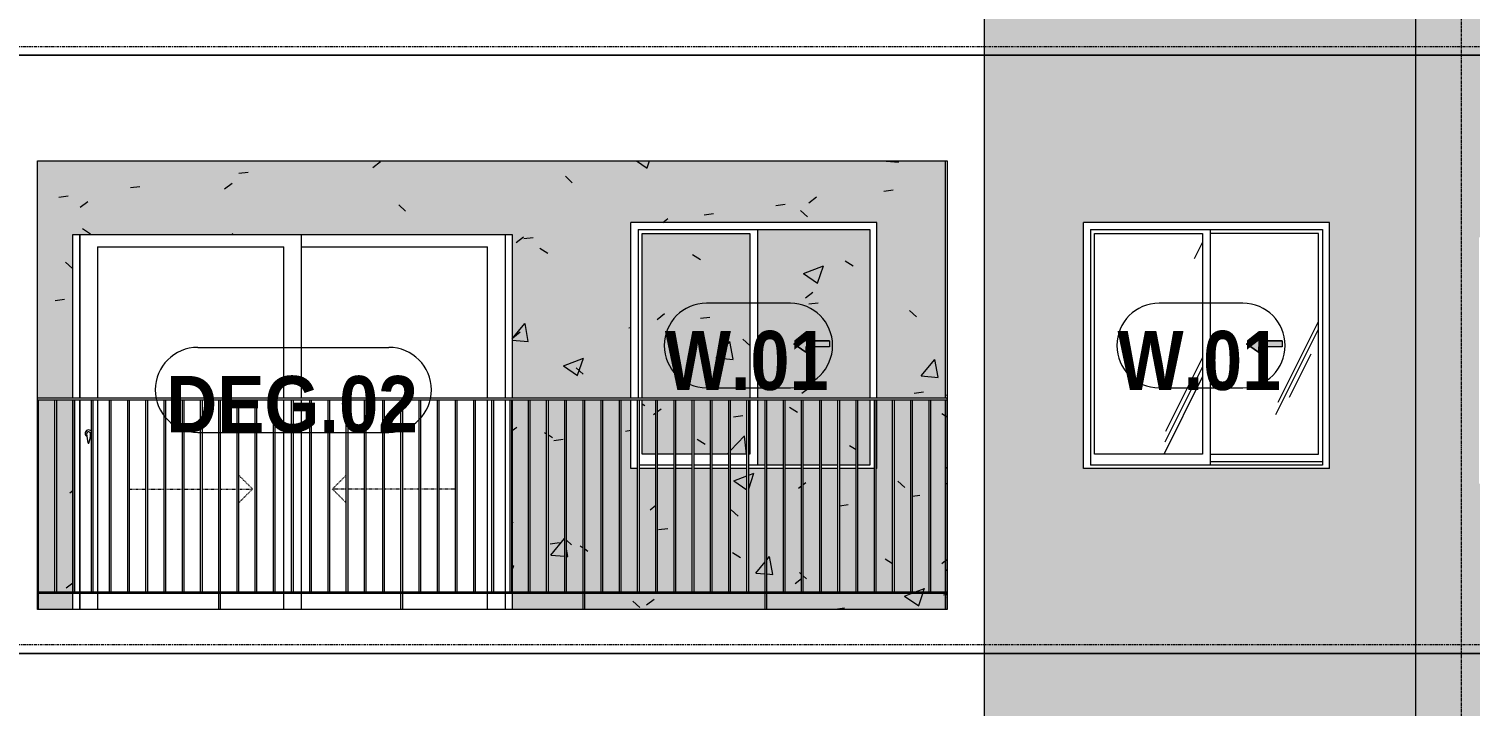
# Model space of a CAD drawing. Header units: millimetres. Extents: x -134153 to 99383, y -5233 to 35400.
# Drawn here: x 30709 to 38909, y 15450 to 19300 of the extents above; entities that cross this region are included whole.
import ezdxf

# ---------------------------------------------------------------- set-up
doc = ezdxf.new("R2010")
doc.units = ezdxf.units.MM
for name, pattern in [('1 NÉT CALL OUT', [6, 3, -3]), ('Centre', [31.75, 6.35, -4.7625, 15.875, -4.7625]), ('Dash', [6, 3, -3]), ('Grid Line', [22.225, 12.7, -3.175, 3.175, -3.175])]:
    doc.linetypes.add(name, pattern=pattern)
for name, color, linetype, lineweight in [('0-2', 250, 'Continuous', 5), ('A-DETL-GENF', 92, 'Continuous', 9), ('A-DETL-GENF-1', 92, '1 NÉT CALL OUT', 9), ('A-DOOR', 31, 'Continuous', 9), ('A-DOOR-FRAM', 31, 'Continuous', 9), ('A-DOOR-HDLN', 31, 'Dash', 9), ('A-DOOR-IDEN', 31, 'Continuous', 9), ('A-FLOR-HRAL', 11, 'Continuous', 9), ('A-FLOR-LEVL-2', 51, 'Centre', 9), ('A-GLAZ', 151, 'Continuous', 9), ('A-GLAZ-3', 7, '1 NÉT CALL OUT', 9), ('A-GLAZ-IDEN', 152, 'Continuous', 9), ('A-WALL', 113, 'Continuous', 9), ('A-WALL-PATT-1', 9, 'Continuous', 9), ('A-WALL-PATT-2', 111, 'Continuous', 5), ('I-WALL', 2, 'Continuous', 9), ('I-WALL-1', 7, 'Continuous', 9), ('S-GRID-1', 1, 'Grid Line', 9)]:
    doc.layers.add(name, color=color, linetype=linetype, lineweight=lineweight)
doc.styles.add('Arial_B_1', font='arialbd_0.ttf', dxfattribs={"width": 0.85, "height": 336})
doc.styles.add('Arial_B_2', font='arialbd_0.ttf', dxfattribs={"width": 0.9, "height": 320})
pattern_1 = [(50, (82572.6, 0), (1165.98, -102.01), [121.92, -1341.12]), (355, (82572.6, 0), (-225.554, 1222.763), [97.536, -1072.896]), (100.451, (82669.8, -8.5), (940.433, 1120.746), [103.616, -1139.776]), (46.184, (82572.6, 325.1), (1734.91, -269.07), [182.88, -2011.68]), (96.636, (82717.2, 302.7), (1519.38, 1583.54), [155.42, -1709.66]), (351.184, (82572.6, 325.1), (1519.39, 1583.52), [146.3, -1609.34]), (21, (82735.2, 243.8), (970.33, -654.498), [121.92, -1341.12]), (326, (82735.2, 243.8), (395.53, 1178.804), [97.536, -1072.896]), (71.451, (82816, 189.3), (1365.87, 524.296), [103.616, -1139.776]), (37.5, (82572.62, 0), (19.767, 541.153), [53.645, -1006.246, 53.645, -1035.507, -1076.96]), (37.5, (82572.62, 0), (19.767, 541.153), [-2149.043, 53.645, -1023.315]), (7.5, (82572.6, 0), (427.646, 641.156), [53.645, -567.334, 53.645, -981.862, -410.464]), (7.5, (82572.6, 0), (427.646, 641.156), [-1656.486, 53.645, -356.82]), (327.5, (82210.1, 0), (867.782, -36.665), [53.645, -352.755, 53.645, -1214.323, -1682.496]), (327.5, (82210.1, 0), (867.782, -36.665), [-1674.368, 53.645, -1628.85]), (317.5, (82047.56, 0), (948.028, 162.73), [53.645, -474.675, 53.645, -788.416, -1194.816]), (317.5, (82047.56, 0), (948.028, 162.73), [-1370.38, 53.645, -1141.17])]
pattern_2 = [(37.5, (82572.62, 0), (-5.1206, 156.61216), [5.364, -118.181, 5.364, -132.812, -132.08]), (37.5, (82572.62, 0), (-5.1206, 156.61216), [-261.722, 5.364, -126.716]), (7.5, (82572.62, 0), (143.847, 229.3842), [5.364, -61.285, 5.364, -105.989, -42.672]), (7.5, (82572.62, 0), (143.847, 229.3842), [-178.003, 5.364, -37.308]), (327.5, (82472.65, 0), (253.1176, 0.4601), [5.364, -35.276, 5.364, -140.94, -191.008]), (327.5, (82472.65, 0), (253.1176, 0.4601), [-186.944, 5.364, -185.644]), (317.5, (82472.65, 0), (244.3381, 71.3376), [5.364, -14.956, 5.364, -90.546, -109.728]), (317.5, (82472.65, 0), (244.3381, 71.3376), [-116.23, 5.364, -104.364])]
pattern_3 = [(63.435, (84482.24, 111.3), (-0.002, 1625.6), [567.96, -3066.99]), (63.435, (82856.64, 111.3), (-0.002, 1625.6), [567.96, -3066.99]), (63.435, (85260.4, 425.35), (-0.002, 1625.6), [567.96, -3066.99]), (63.435, (83634.8, 425.35), (-0.002, 1625.6), [567.96, -3066.99]), (63.435, (85142.64, 314.5), (-0.002, 1625.6), [567.96, -3066.99]), (63.435, (83517.04, 314.5), (-0.002, 1625.6), [567.96, -3066.99]), (63.435, (85022.6, 949.4), (-0.002, 1625.6), [276.06, -3358.9]), (63.435, (83397, 949.4), (-0.002, 1625.6), [276.06, -3358.9]), (63.435, (84944.06, 851.15), (-0.002, 1625.6), [567.96, -3066.99]), (63.435, (83318.46, 851.15), (-0.002, 1625.6), [567.96, -3066.99]), (63.435, (84957.9, 921.7), (-0.002, 1625.6), [567.96, -3066.99]), (63.435, (83332.3, 921.7), (-0.002, 1625.6), [567.96, -3066.99]), (63.435, (84302.1, 612.2), (-0.002, 1625.6), [567.96, -3066.99]), (63.435, (82676.5, 612.2), (-0.002, 1625.6), [567.96, -3066.99]), (63.435, (84315.9, 695.35), (-0.002, 1625.6), [567.96, -3066.99]), (63.435, (82690.3, 695.35), (-0.002, 1625.6), [567.96, -3066.99]), (63.435, (84319.65, 755.3), (-0.002, 1625.6), [567.96, -3066.99]), (63.435, (82694.05, 755.3), (-0.002, 1625.6), [567.96, -3066.99])]

# ---------------------------------------------------------------- blocks, each defined once
blk = doc.blocks.new('NCV_TKTC_TANG 5_rvt-2-TKCS_MẶT ĐỨNG HƯỚNG NAM')
at = {"layer": 'A-WALL-PATT-1'}
h = blk.add_hatch(dxfattribs=at)
h.set_pattern_fill('FP_31', color=256, style=0, pattern_type=2)
h.set_pattern_definition(pattern_1)
h.paths.add_polyline_path([(72657.1, 16000), (73391.5, 16000), (73391.5, 16090), (72365.5, 16090), (72365.5, 16000)])
h.paths.add_polyline_path([(74417.1, 16000), (74417.1, 16090), (73401.5, 16090), (73401.5, 16000), (74412.1, 16000)])
h.paths.add_polyline_path([(69257.5, 16000), (69452.6, 16000), (69452.6, 16090), (69257.5, 16090), (69257.5, 16000.4)])
h.paths.add_polyline_path([(72355.5, 16000), (72355.5, 16090), (71952.6, 16090), (71952.6, 16000)])
h.paths.add_polyline_path([(72158.3, 16100), (72251.9, 16100), (72251.9, 17190), (72158.3, 17190), (72158.3, 16451.2)])
h.paths.add_polyline_path([(72261.9, 16100), (72355.5, 16100), (72355.5, 17190), (72261.9, 17190), (72261.9, 16451.2)])
h.paths.add_polyline_path([(72365.5, 16100), (72459.1, 16100), (72459.1, 17190), (72365.5, 17190), (72365.5, 16451.2)])
h.paths.add_polyline_path([(72562.7, 16100), (72562.7, 17190), (72469.1, 17190), (72469.1, 16100)])
h.paths.add_polyline_path([(72572.7, 16100), (72666.3, 16100), (72666.3, 16800), (72627.6, 16800), (72627.6, 17190), (72572.7, 17190), (72572.7, 16451.2)])
h.paths.add_polyline_path([(74220.3, 16100), (74220.3, 17190), (74126.7, 17190), (74126.7, 16100), (74146.9, 16100)])
h.paths.add_polyline_path([(74230.3, 16100), (74323.9, 16100), (74323.9, 17190), (74230.3, 17190), (74230.3, 16451.2)])
h.paths.add_polyline_path([(72148.3, 16100), (72148.3, 17190), (72054.7, 17190), (72054.7, 16100)])
h.paths.add_polyline_path([(73495.1, 16100), (73495.1, 16800), (73401.5, 16800), (73401.5, 16100)])
h.paths.add_polyline_path([(72044.7, 16100), (72044.7, 17190), (71952.6, 17190), (71952.6, 16100)])
h.paths.add_polyline_path([(69452.6, 16100), (69452.6, 17190), (69361.1, 17190), (69361.1, 16100)])
h.paths.add_polyline_path([(74417.1, 16100), (74417.1, 17190), (74333.9, 17190), (74333.9, 16100), (74402.1, 16100)])
h.paths.add_polyline_path([(69351.1, 16100), (69351.1, 17190), (69257.5, 17190), (69257.5, 16100), (69283.4, 16100)])
h.paths.add_polyline_path([(73598.7, 16100), (73598.7, 16800), (73505.1, 16800), (73505.1, 16100)])
h.paths.add_polyline_path([(73391.5, 16100), (73390.2, 16800), (73297.9, 16800), (73297.9, 16100)])
h.paths.add_polyline_path([(74116.7, 16100), (74116.7, 17190), (74027.6, 17190), (74027.6, 16800), (74023.1, 16800), (74023.1, 16100)])
h.paths.add_polyline_path([(73919.5, 16100), (74013.1, 16100), (74013.1, 16800), (73919.5, 16800), (73919.5, 16310.3)])
h.paths.add_polyline_path([(73194.3, 16100), (73287.9, 16100), (73287.9, 16800), (73194.3, 16800), (73194.3, 16451.2)])
h.paths.add_polyline_path([(73909.5, 16100), (73909.5, 16800), (73815.9, 16800), (73815.9, 16100)])
h.paths.add_polyline_path([(73184.3, 16100), (73184.3, 16800), (73090.7, 16800), (73090.7, 16100)])
h.paths.add_polyline_path([(73805.9, 16100), (73805.9, 16800), (73712.3, 16800), (73712.3, 16100)])
h.paths.add_polyline_path([(73702.3, 16100), (73702.3, 16800), (73608.7, 16800), (73608.7, 16100)])
h.paths.add_polyline_path([(72676.3, 16100), (72769.9, 16100), (72769.9, 16800), (72676.3, 16800), (72676.3, 16451.2)])
h.paths.add_polyline_path([(72779.9, 16100), (72873.5, 16100), (72873.5, 16800), (72779.9, 16800), (72779.9, 16451.2)])
h.paths.add_polyline_path([(72883.5, 16100), (72977.1, 16100), (72977.1, 16800), (72883.5, 16800), (72883.5, 16451.2)])
h.paths.add_polyline_path([(72987.1, 16100), (73080.7, 16100), (73080.7, 16800), (72987.1, 16800), (72987.1, 16451.2)])
h.paths.add_polyline_path([(73919.5, 16819.1), (73986.6, 16819.1), (73986.6, 17190), (73919.5, 17190)])
h.paths.add_polyline_path([(73909.5, 16819.1), (73909.5, 17190), (73815.9, 17190), (73815.9, 16819.1)])
h.paths.add_polyline_path([(73805.9, 16819.1), (73805.9, 17190), (73712.3, 17190), (73712.3, 16819.1)])
h.paths.add_polyline_path([(73702.3, 16819.1), (73702.3, 17190), (73608.7, 17190), (73608.7, 16819.1)])
h.paths.add_polyline_path([(73391.5, 16819.1), (73391.5, 17190), (73349.8, 17190), (73349.8, 16819.1), (73369.6, 16819.1)])
h.paths.add_polyline_path([(73401.5, 16819.1), (73495.1, 16819.1), (73495.1, 17190), (73401.5, 17190), (73401.5, 16882.6)])
h.paths.add_polyline_path([(73598.7, 16819.1), (73598.7, 17190), (73505.1, 17190), (73505.1, 16819.1)])
h.paths.add_polyline_path([(72987.1, 16882.6), (73080.7, 16882.6), (73080.7, 17190), (72987.1, 17190), (72987.1, 17172.9)])
h.paths.add_polyline_path([(72977.1, 16882.6), (72977.1, 17190), (72883.5, 17190), (72883.5, 16882.6)])
h.paths.add_polyline_path([(73090.7, 16882.6), (73184.3, 16882.6), (73184.3, 17190), (73090.7, 17189.2), (73090.7, 17077.1)])
h.paths.add_polyline_path([(73305.3, 16882.6), (73305.3, 17190), (73297.9, 17190), (73297.9, 16882.6), (73301, 16882.6)])
h.paths.add_polyline_path([(72873.5, 16882.6), (72873.5, 17190), (72779.9, 17190), (72779.9, 16882.6)])
h.paths.add_polyline_path([(73194.3, 16882.6), (73287.9, 16882.6), (73287.9, 17190), (73194.3, 17190), (73194.3, 16981.2)])
h.paths.add_polyline_path([(72691.1, 16882.6), (72769.9, 16882.6), (72769.9, 17190), (72691.1, 17190)])
h.paths.add_polyline_path([(73305.3, 17200), (73305.3, 18136.5), (72691.1, 18136.5), (72691.1, 17200), (72957.8, 17200)])
h.paths.add_polyline_path([(74417.1, 17200), (74417.1, 18550), (69252.6, 18550), (69252.6, 17200), (69452.6, 17200), (69452.6, 18130), (71952.6, 18130), (71952.6, 17200), (72627.6, 17200), (72627.6, 18200), (74027.6, 18200), (74027.6, 17200), (74292.1, 17200)])
h.paths.add_polyline_path([(73349.8, 17200), (73986.6, 17200), (73986.6, 18159.1), (73349.8, 18159.1), (73349.8, 17555.4)])
h.paths.add_polyline_path([(73623.1, 17462.1), (73555.3, 17509.5), (73623.1, 17555.4), (73623.1, 17526.5), (73758.5, 17526.5), (73758.5, 17492.6), (73623.1, 17492.6)])
h = blk.add_hatch(dxfattribs=at)
h.set_pattern_fill('FP_32', color=256, style=0, pattern_type=2)
h.set_pattern_definition(pattern_2)
h.paths.add_polyline_path([(72657.1, 16000), (73391.5, 16000), (73391.5, 16090), (72365.5, 16090), (72365.5, 16000)])
h.paths.add_polyline_path([(74417.1, 16000), (74417.1, 16090), (73401.5, 16090), (73401.5, 16000), (74412.1, 16000)])
h.paths.add_polyline_path([(69257.5, 16000), (69452.6, 16000), (69452.6, 16090), (69257.5, 16090), (69257.5, 16000.4)])
h.paths.add_polyline_path([(72355.5, 16000), (72355.5, 16090), (71952.6, 16090), (71952.6, 16000)])
h.paths.add_polyline_path([(72158.3, 16100), (72251.9, 16100), (72251.9, 17190), (72158.3, 17190), (72158.3, 16451.2)])
h.paths.add_polyline_path([(72261.9, 16100), (72355.5, 16100), (72355.5, 17190), (72261.9, 17190), (72261.9, 16451.2)])
h.paths.add_polyline_path([(72365.5, 16100), (72459.1, 16100), (72459.1, 17190), (72365.5, 17190), (72365.5, 16451.2)])
h.paths.add_polyline_path([(72562.7, 16100), (72562.7, 17190), (72469.1, 17190), (72469.1, 16100)])
h.paths.add_polyline_path([(72572.7, 16100), (72666.3, 16100), (72666.3, 16800), (72627.6, 16800), (72627.6, 17190), (72572.7, 17190), (72572.7, 16451.2)])
h.paths.add_polyline_path([(74220.3, 16100), (74220.3, 17190), (74126.7, 17190), (74126.7, 16100), (74146.9, 16100)])
h.paths.add_polyline_path([(74230.3, 16100), (74323.9, 16100), (74323.9, 17190), (74230.3, 17190), (74230.3, 16451.2)])
h.paths.add_polyline_path([(72148.3, 16100), (72148.3, 17190), (72054.7, 17190), (72054.7, 16100)])
h.paths.add_polyline_path([(73495.1, 16100), (73495.1, 16800), (73401.5, 16800), (73401.5, 16100)])
h.paths.add_polyline_path([(72044.7, 16100), (72044.7, 17190), (71952.6, 17190), (71952.6, 16100)])
h.paths.add_polyline_path([(69452.6, 16100), (69452.6, 17190), (69361.1, 17190), (69361.1, 16100)])
h.paths.add_polyline_path([(74417.1, 16100), (74417.1, 17190), (74333.9, 17190), (74333.9, 16100), (74402.1, 16100)])
h.paths.add_polyline_path([(69351.1, 16100), (69351.1, 17190), (69257.5, 17190), (69257.5, 16100), (69283.4, 16100)])
h.paths.add_polyline_path([(73598.7, 16100), (73598.7, 16800), (73505.1, 16800), (73505.1, 16100)])
h.paths.add_polyline_path([(73391.5, 16100), (73390.2, 16800), (73297.9, 16800), (73297.9, 16100)])
h.paths.add_polyline_path([(74116.7, 16100), (74116.7, 17190), (74027.6, 17190), (74027.6, 16800), (74023.1, 16800), (74023.1, 16100)])
h.paths.add_polyline_path([(73919.5, 16100), (74013.1, 16100), (74013.1, 16800), (73919.5, 16800), (73919.5, 16310.3)])
h.paths.add_polyline_path([(73194.3, 16100), (73287.9, 16100), (73287.9, 16800), (73194.3, 16800), (73194.3, 16451.2)])
h.paths.add_polyline_path([(73909.5, 16100), (73909.5, 16800), (73815.9, 16800), (73815.9, 16100)])
h.paths.add_polyline_path([(73184.3, 16100), (73184.3, 16800), (73090.7, 16800), (73090.7, 16100)])
h.paths.add_polyline_path([(73805.9, 16100), (73805.9, 16800), (73712.3, 16800), (73712.3, 16100)])
h.paths.add_polyline_path([(73702.3, 16100), (73702.3, 16800), (73608.7, 16800), (73608.7, 16100)])
h.paths.add_polyline_path([(72676.3, 16100), (72769.9, 16100), (72769.9, 16800), (72676.3, 16800), (72676.3, 16451.2)])
h.paths.add_polyline_path([(72779.9, 16100), (72873.5, 16100), (72873.5, 16800), (72779.9, 16800), (72779.9, 16451.2)])
h.paths.add_polyline_path([(72883.5, 16100), (72977.1, 16100), (72977.1, 16800), (72883.5, 16800), (72883.5, 16451.2)])
h.paths.add_polyline_path([(72987.1, 16100), (73080.7, 16100), (73080.7, 16800), (72987.1, 16800), (72987.1, 16451.2)])
h.paths.add_polyline_path([(73919.5, 16819.1), (73986.6, 16819.1), (73986.6, 17190), (73919.5, 17190)])
h.paths.add_polyline_path([(73909.5, 16819.1), (73909.5, 17190), (73815.9, 17190), (73815.9, 16819.1)])
h.paths.add_polyline_path([(73805.9, 16819.1), (73805.9, 17190), (73712.3, 17190), (73712.3, 16819.1)])
h.paths.add_polyline_path([(73702.3, 16819.1), (73702.3, 17190), (73608.7, 17190), (73608.7, 16819.1)])
h.paths.add_polyline_path([(73391.5, 16819.1), (73391.5, 17190), (73349.8, 17190), (73349.8, 16819.1), (73369.6, 16819.1)])
h.paths.add_polyline_path([(73401.5, 16819.1), (73495.1, 16819.1), (73495.1, 17190), (73401.5, 17190), (73401.5, 16882.6)])
h.paths.add_polyline_path([(73598.7, 16819.1), (73598.7, 17190), (73505.1, 17190), (73505.1, 16819.1)])
h.paths.add_polyline_path([(72987.1, 16882.6), (73080.7, 16882.6), (73080.7, 17190), (72987.1, 17190), (72987.1, 17172.9)])
h.paths.add_polyline_path([(72977.1, 16882.6), (72977.1, 17190), (72883.5, 17190), (72883.5, 16882.6)])
h.paths.add_polyline_path([(73090.7, 16882.6), (73184.3, 16882.6), (73184.3, 17190), (73090.7, 17189.2), (73090.7, 17077.1)])
h.paths.add_polyline_path([(73305.3, 16882.6), (73305.3, 17190), (73297.9, 17190), (73297.9, 16882.6), (73301, 16882.6)])
h.paths.add_polyline_path([(72873.5, 16882.6), (72873.5, 17190), (72779.9, 17190), (72779.9, 16882.6)])
h.paths.add_polyline_path([(73194.3, 16882.6), (73287.9, 16882.6), (73287.9, 17190), (73194.3, 17190), (73194.3, 16981.2)])
h.paths.add_polyline_path([(72691.1, 16882.6), (72769.9, 16882.6), (72769.9, 17190), (72691.1, 17190)])
h.paths.add_polyline_path([(73305.3, 17200), (73305.3, 18136.5), (72691.1, 18136.5), (72691.1, 17200), (72957.8, 17200)])
h.paths.add_polyline_path([(74417.1, 17200), (74417.1, 18550), (69252.6, 18550), (69252.6, 17200), (69452.6, 17200), (69452.6, 18130), (71952.6, 18130), (71952.6, 17200), (72627.6, 17200), (72627.6, 18200), (74027.6, 18200), (74027.6, 17200), (74292.1, 17200)])
h.paths.add_polyline_path([(73349.8, 17200), (73986.6, 17200), (73986.6, 18159.1), (73349.8, 18159.1), (73349.8, 17555.4)])
h.paths.add_polyline_path([(73623.1, 17462.1), (73555.3, 17509.5), (73623.1, 17555.4), (73623.1, 17526.5), (73758.5, 17526.5), (73758.5, 17492.6), (73623.1, 17492.6)])
h = blk.add_hatch(dxfattribs=at)
h.set_pattern_fill('FP_31', color=256, style=0, pattern_type=2)
h.set_pattern_definition(pattern_1)
h.paths.add_polyline_path([(74427.1, 16000), (74427.1, 16090), (74417.1, 16090), (74417.3, 16000)])
h.paths.add_polyline_path([(74417.1, 16100), (74427.1, 16100), (74427.1, 17190), (74417.1, 17190), (74417.1, 16451.2)])
h.paths.add_polyline_path([(74427.1, 17200), (74425.7, 18550), (74417.1, 18550), (74417.1, 17200), (74421.2, 17200)])
h = blk.add_hatch(dxfattribs=at)
h.set_pattern_fill('FP_32', color=256, style=0, pattern_type=2)
h.set_pattern_definition(pattern_2)
h.paths.add_polyline_path([(74427.1, 16000), (74427.1, 16090), (74417.1, 16090), (74417.3, 16000)])
h.paths.add_polyline_path([(74417.1, 16100), (74427.1, 16100), (74427.1, 17190), (74417.1, 17190), (74417.1, 16451.2)])
h.paths.add_polyline_path([(74427.1, 17200), (74425.7, 18550), (74417.1, 18550), (74417.1, 17200), (74421.2, 17200)])
at = {"layer": 'I-WALL-1'}
for p, q in [((74417.1, 17200), (74417.1, 18550)), ((74427.1, 18550), (74427.1, 17200)), ((69452.6, 17200), (69452.6, 18130)), ((69452.6, 18130), (71952.6, 18130)), ((71952.6, 18130), (71952.6, 17200)), ((69452.6, 16100), (69452.6, 17190)), ((71952.6, 17190), (71952.6, 16100)), ((74417.1, 16100), (74417.1, 17190)), ((74427.1, 17190), (74427.1, 16100)), ((69452.6, 16000), (69452.6, 16090)), ((71952.6, 16090), (71952.6, 16000)), ((74417.1, 16000), (74417.1, 16090)), ((74427.1, 16090), (74427.1, 16000))]:
    blk.add_line(p, q, dxfattribs=at)
blk = doc.blocks.new('1_FAMILY RVT - W01-WxH 1400x1400xmm-411185-TKCS_MẶT ĐỨNG HƯỚNG NAM')
at = {"layer": 'A-DETL-GENF-1'}
blk.add_hatch(color=256, dxfattribs=at).paths.add_polyline_path([(73623.1, 10662.1), (73623.1, 10692.6), (73758.5, 10692.6), (73758.5, 10726.5), (73623.1, 10726.5), (73623.1, 10757), (73555.3, 10709.5)])
at = {"layer": 'A-DETL-GENF'}
for p, q in [((73555.3, 10709.5), (73623.1, 10757)), ((73555.3, 10709.5), (73623.1, 10757)), ((73623.1, 10757), (73623.1, 10726.5)), ((73623.1, 10757), (73623.1, 10726.5)), ((73555.3, 10709.5), (73623.1, 10662.1)), ((73623.1, 10662.1), (73555.3, 10709.5)), ((73758.5, 10726.5), (73623.1, 10726.5)), ((73623.1, 10726.5), (73758.5, 10726.5)), ((73623.1, 10692.6), (73623.1, 10662.1)), ((73758.5, 10692.6), (73623.1, 10692.6)), ((73623.1, 10692.6), (73623.1, 10662.1)), ((73758.5, 10692.6), (73623.1, 10692.6)), ((73758.5, 10726.5), (73758.5, 10692.6)), ((73758.5, 10726.5), (73758.5, 10692.6))]:
    blk.add_line(p, q, dxfattribs=at)
at = {"layer": 'A-GLAZ'}
for p, q in [((74027.6, 11400), (72627.6, 11400)), ((72627.6, 10400), (72627.6, 11400)), ((74027.6, 10400), (74027.6, 11400)), ((72668.5, 11359.1), (72668.5, 10400)), ((72668.5, 11359.1), (73986.6, 11359.1)), ((72691.1, 11336.5), (73305.3, 11336.5)), ((72691.1, 10400), (72691.1, 11336.5)), ((73305.3, 11336.5), (73305.3, 10400)), ((73349.8, 10400), (73349.8, 11359.1)), ((73986.6, 11359.1), (73986.6, 10400)), ((72627.6, 10000), (72627.6, 10390)), ((72691.1, 10082.6), (72691.1, 10390)), ((73305.3, 10390), (73305.3, 10082.6)), ((73349.8, 10019), (73349.8, 10390)), ((73986.6, 10390), (73986.6, 10019)), ((74027.6, 10000), (74027.6, 10390)), ((72769.9, 10019), (72676.3, 10019)), ((72769.9, 10082.6), (72691.1, 10082.6)), ((72873.5, 10082.6), (72779.9, 10082.6)), ((72873.5, 10019), (72779.9, 10019)), ((72977.1, 10082.6), (72883.5, 10082.6)), ((72977.1, 10019), (72883.5, 10019)), ((73080.7, 10082.6), (72987.1, 10082.6)), ((73080.7, 10019), (72987.1, 10019)), ((73184.3, 10082.6), (73090.7, 10082.6)), ((73184.3, 10019), (73090.7, 10019)), ((73287.9, 10082.6), (73194.3, 10082.6)), ((73287.9, 10019), (73194.3, 10019)), ((73305.3, 10082.6), (73297.9, 10082.6)), ((73391.5, 10019), (73297.9, 10019)), ((73495.1, 10019), (73401.5, 10019)), ((73598.7, 10019), (73505.1, 10019)), ((73702.3, 10019), (73608.7, 10019)), ((73805.9, 10019), (73712.3, 10019)), ((73909.5, 10019), (73815.9, 10019)), ((73986.6, 10019), (73919.5, 10019)), ((72666.3, 10000), (72627.6, 10000)), ((72769.9, 10000), (72676.3, 10000)), ((72873.5, 10000), (72779.9, 10000)), ((72977.1, 10000), (72883.5, 10000)), ((73080.7, 10000), (72987.1, 10000)), ((73184.3, 10000), (73090.7, 10000)), ((73287.9, 10000), (73194.3, 10000)), ((73391.5, 10000), (73297.9, 10000)), ((73495.1, 10000), (73401.5, 10000)), ((73598.7, 10000), (73505.1, 10000)), ((73702.3, 10000), (73608.7, 10000)), ((73805.9, 10000), (73712.3, 10000)), ((73909.5, 10000), (73815.9, 10000)), ((74013.1, 10000), (73919.5, 10000)), ((74027.6, 10000), (74023.1, 10000))]:
    blk.add_line(p, q, dxfattribs=at)
blk = doc.blocks.new('DEG_02-DEG_03 - DEG_02-2500x2400mm-CỬA ĐI 02 CÁNH TRƯỢT-841416-TKCS_MẶT ĐỨNG HƯỚNG NAM')
at = {"layer": 'A-DOOR'}
for p, q in [((69492.6, 10400), (69492.6, 11330)), ((70752.6, 11330), (70752.6, 10400)), ((69592.6, 11260), (70652.6, 11260)), ((69592.6, 11260), (69592.6, 10400)), ((70652.6, 10400), (70652.6, 11260)), ((70752.6, 11260), (71812.6, 11260)), ((71812.6, 10400), (71812.6, 11260)), ((69492.6, 9300), (69492.6, 10390)), ((69592.6, 10390), (69592.6, 9300)), ((70652.6, 9300), (70652.6, 10390)), ((70752.6, 10390), (70752.6, 9300)), ((71812.6, 9300), (71812.6, 10390)), ((69492.6, 9200), (69492.6, 9290)), ((69592.6, 9290), (69592.6, 9200)), ((70652.6, 9200), (70652.6, 9290)), ((70752.6, 9290), (70752.6, 9200)), ((71812.6, 9200), (71812.6, 9290))]:
    blk.add_line(p, q, dxfattribs=at)
at = {"layer": 'A-DOOR', "flags": 128}
blk.add_lwpolyline([(69544.1, 10208.7), (69544.1, 10208.7), (69544, 10208.7), (69544, 10208.7), (69544, 10208.7), (69544, 10208.7), (69544, 10208.7), (69544, 10208.7), (69543.9, 10208.7), (69543.9, 10208.7), (69543.9, 10208.7), (69543.9, 10208.7), (69543.8, 10208.7), (69543.8, 10208.7), (69543.8, 10208.7), (69543.7, 10208.7), (69543.7, 10208.7), (69543.7, 10208.7), (69543.6, 10208.7), (69543.6, 10208.7), (69543.5, 10208.7), (69543.5, 10208.7), (69543.4, 10208.7), (69543.4, 10208.7), (69543.3, 10208.7), (69543.3, 10208.7), (69543.2, 10208.7), (69543.2, 10208.7), (69543.1, 10208.7), (69543.1, 10208.7), (69543, 10208.7), (69542.9, 10208.7), (69542.9, 10208.7), (69542.8, 10208.7), (69542.8, 10208.7), (69542.7, 10208.7), (69542.6, 10208.7), (69542.6, 10208.7), (69542.5, 10208.7), (69542.5, 10208.7), (69542.4, 10208.7), (69542.3, 10208.7), (69542.3, 10208.7), (69542.2, 10208.7), (69542.2, 10208.7), (69542.1, 10208.7), (69542.1, 10208.7), (69542, 10208.7), (69541.9, 10208.7), (69541.9, 10208.7), (69541.8, 10208.7), (69541.8, 10208.7), (69541.7, 10208.7), (69541.7, 10208.7), (69541.6, 10208.7), (69541.6, 10208.7), (69541.5, 10208.7), (69541.5, 10208.7), (69541.5, 10208.7), (69541.4, 10208.7), (69541.4, 10208.7), (69541.3, 10208.7), (69541.3, 10208.7), (69541.3, 10208.7), (69541.2, 10208.7), (69541.2, 10208.7), (69541.2, 10208.7), (69541.2, 10208.7), (69541.2, 10208.7), (69541.1, 10208.7), (69541.1, 10208.7), (69541.1, 10208.7), (69541.1, 10208.7), (69541.1, 10208.7), (69541.1, 10208.7), (69541.1, 10208.7)], dxfattribs=at)
at = {"layer": 'A-DOOR'}
for centre, radius, start, end in [((69542.6, 10200), 20, 37.51252, 180), ((69542.6, 10200), 20, 180, 240), ((69541.1, 10199.2), 9.45, 90, 180), ((69696.4, 10199.2), 164.8, 180, 199.13397), ((69544.1, 10199.2), 9.45, 0, 90), ((69388.8, 10199.2), 164.8, 340.86603, 0), ((69542.6, 10200), 20, 300, 322.48748), ((69542.9, 10146), 2.34, 199.13397, 261.03098), ((69542.2, 10146), 2.34, 278.96902, 340.86603)]:
    blk.add_arc(centre, radius, start, end, dxfattribs=at)
at = {"layer": 'A-DOOR-FRAM'}
for p, q in [((69492.6, 11330), (69492.6, 10400)), ((71912.6, 11330), (71912.6, 10400)), ((69492.6, 10390), (69492.6, 9300)), ((71912.6, 10390), (71912.6, 9300)), ((69492.6, 9290), (69492.6, 9200)), ((71912.6, 9290), (71912.6, 9200))]:
    blk.add_line(p, q, dxfattribs=at)
at = {"layer": 'A-DOOR-HDLN'}
for p, q in [((70475.3, 9884.2), (70397.1, 9962.5)), ((70929.8, 9884.2), (71008.7, 9963.1)), ((69775.5, 9884.2), (69869.1, 9884.2)), ((69880.5, 9884.2), (69972.7, 9884.2)), ((69982.7, 9884.2), (70076.3, 9884.2)), ((70086.3, 9884.2), (70179.9, 9884.2)), ((70189.9, 9884.2), (70283.5, 9884.2)), ((70293.5, 9884.2), (70387.1, 9884.2)), ((70475.3, 9884.2), (70397.1, 9806)), ((70397.1, 9884.2), (70475.3, 9884.2)), ((70929.8, 9884.2), (71008.7, 9805.3)), ((71008.7, 9884.2), (70929.8, 9884.2)), ((71112.3, 9884.2), (71018.7, 9884.2)), ((71215.9, 9884.2), (71122.3, 9884.2)), ((71319.5, 9884.2), (71225.9, 9884.2)), ((71423.1, 9884.2), (71329.5, 9884.2)), ((71526.7, 9884.2), (71433.1, 9884.2)), ((71630.3, 9884.2), (71536.7, 9884.2))]:
    blk.add_line(p, q, dxfattribs=at)
blk = doc.blocks.new('1_FAMILY RVT - W01-WxH 1400x1400xmm-V371-TKCS_MẶT ĐỨNG HƯỚNG NAM')
at = {"layer": 'A-DETL-GENF-1'}
blk.add_hatch(color=256, dxfattribs=at).paths.add_polyline_path([(76198.1, 17462.1), (76198.1, 17492.6), (76333.5, 17492.6), (76333.5, 17526.5), (76198.1, 17526.5), (76198.1, 17557), (76130.3, 17509.5)])
at = {"layer": 'A-GLAZ'}
h = blk.add_hatch(dxfattribs=at)
h.set_pattern_fill('FP_30', color=256, style=0, pattern_type=2)
h.set_pattern_definition(pattern_3)
h.paths.add_polyline_path([(75830.2, 16882.6), (75880.3, 16882.6), (75880.3, 18136.5), (75266.1, 18136.5), (75266.1, 16882.6)])
h = blk.add_hatch(dxfattribs=at)
h.set_pattern_fill('FP_30', color=256, style=0, pattern_type=2)
h.set_pattern_definition(pattern_3)
h.paths.add_polyline_path([(76539.1, 16882.6), (76539.1, 18136.5), (75924.8, 18136.5), (75924.8, 16882.6)])
h.paths.add_polyline_path([(76198.1, 17462.1), (76130.3, 17509.5), (76198.1, 17557), (76198.1, 17526.5), (76333.5, 17526.5), (76333.5, 17492.6), (76198.1, 17492.6)])
at = {"layer": 'A-DETL-GENF'}
for p, q in [((76130.3, 17509.5), (76198.1, 17557)), ((76130.3, 17509.5), (76198.1, 17557)), ((76198.1, 17557), (76198.1, 17526.5)), ((76198.1, 17557), (76198.1, 17526.5)), ((76130.3, 17509.5), (76198.1, 17462.1)), ((76198.1, 17462.1), (76130.3, 17509.5)), ((76333.5, 17526.5), (76198.1, 17526.5)), ((76198.1, 17526.5), (76333.5, 17526.5)), ((76198.1, 17492.6), (76198.1, 17462.1)), ((76333.5, 17492.6), (76198.1, 17492.6)), ((76198.1, 17492.6), (76198.1, 17462.1)), ((76333.5, 17492.6), (76198.1, 17492.6)), ((76333.5, 17526.5), (76333.5, 17492.6)), ((76333.5, 17526.5), (76333.5, 17492.6))]:
    blk.add_line(p, q, dxfattribs=at)
at = {"layer": 'A-GLAZ'}
for p, q in [((76602.6, 18200), (75202.6, 18200)), ((75202.6, 16800), (75202.6, 18200)), ((75243.5, 18159.1), (75243.5, 16819)), ((75243.5, 18159.1), (76561.6, 18159.1)), ((75266.1, 18136.5), (75880.3, 18136.5)), ((75266.1, 16882.6), (75266.1, 18136.5)), ((75880.3, 18136.5), (75880.3, 16882.6)), ((75924.8, 16819), (75924.8, 18159.1)), ((76539.1, 18136.5), (75924.8, 18136.5)), ((76539.1, 16882.6), (76539.1, 18136.5)), ((76561.6, 18159.1), (76561.6, 16819)), ((76602.6, 16800), (76602.6, 18200)), ((76561.6, 16819), (75243.5, 16819)), ((75880.3, 16882.6), (75266.1, 16882.6)), ((75924.8, 16882.6), (76539.1, 16882.6)), ((76561.6, 16838.1), (75924.8, 16838.1)), ((76561.6, 16838.1), (75924.8, 16838.1)), ((76602.6, 16800), (75202.6, 16800))]:
    blk.add_line(p, q, dxfattribs=at)
blk = doc.blocks.new('Railing - 10mm-1251313-TKCS_MẶT ĐỨNG HƯỚNG NAM')
at = {"layer": 'A-FLOR-HRAL'}
for p, q in [((52620.064287, 5900), (52620.064287, 6990)), ((52630.064287, 5900), (52630.064287, 6990))]:
    blk.add_line(p, q, dxfattribs=at)
blk = doc.blocks.new('Railing - 50 x 10mm-1251315-TKCS_MẶT ĐỨNG HƯỚNG NAM')
at = {"layer": 'A-FLOR-HRAL'}
for p, q in [((51697.564287, 5800), (51697.564287, 6990)), ((51707.564287, 6990), (51697.564287, 6990)), ((51707.564287, 5800), (51707.564287, 6990))]:
    blk.add_line(p, q, dxfattribs=at)
blk = doc.blocks.new('Railing - 50 x 10mm-V291-TKCS_MẶT ĐỨNG HƯỚNG NAM')
at = {"layer": 'A-FLOR-HRAL'}
blk.add_line((74427.5, 5800), (74427.5, 6990), dxfattribs=at)
blk = doc.blocks.new('Railing - 50 x 10mm-V292-TKCS_MẶT ĐỨNG HƯỚNG NAM')
at = {"layer": 'A-FLOR-HRAL'}
for p, q in [((69257.5, 6990), (69252.6, 6990)), ((69257.5, 5799.8), (69257.5, 6990))]:
    blk.add_line(p, q, dxfattribs=at)
blk = doc.blocks.new('Railing - Railing-3261614-TKCS_MẶT ĐỨNG HƯỚNG NAM')
at = {"layer": 'A-FLOR-HRAL'}
for p, q in [((69252.6, 16100), (74427.6, 16100)), ((74427.6, 16090), (69252.6, 16090))]:
    blk.add_line(p, q, dxfattribs=at)
for name, p in [('Railing - 50 x 10mm-V292-TKCS_MẶT ĐỨNG HƯỚNG NAM', (0, 10200)), ('Railing - 10mm-1251313-TKCS_MẶT ĐỨNG HƯỚNG NAM', (16731, 10200)), ('Railing - 10mm-1251313-TKCS_MẶT ĐỨNG HƯỚNG NAM', (16834.6, 10200)), ('Railing - 10mm-1251313-TKCS_MẶT ĐỨNG HƯỚNG NAM', (16938.2, 10200)), ('Railing - 10mm-1251313-TKCS_MẶT ĐỨNG HƯỚNG NAM', (17041.8, 10200)), ('Railing - 10mm-1251313-TKCS_MẶT ĐỨNG HƯỚNG NAM', (17145.4, 10200)), ('Railing - 10mm-1251313-TKCS_MẶT ĐỨNG HƯỚNG NAM', (17249, 10200)), ('Railing - 10mm-1251313-TKCS_MẶT ĐỨNG HƯỚNG NAM', (17352.6, 10200)), ('Railing - 10mm-1251313-TKCS_MẶT ĐỨNG HƯỚNG NAM', (17456.2, 10200)), ('Railing - 10mm-1251313-TKCS_MẶT ĐỨNG HƯỚNG NAM', (17559.8, 10200)), ('Railing - 50 x 10mm-1251315-TKCS_MẶT ĐỨNG HƯỚNG NAM', (18585.9, 10200)), ('Railing - 10mm-1251313-TKCS_MẶT ĐỨNG HƯỚNG NAM', (17767, 10200)), ('Railing - 10mm-1251313-TKCS_MẶT ĐỨNG HƯỚNG NAM', (17870.6, 10200)), ('Railing - 10mm-1251313-TKCS_MẶT ĐỨNG HƯỚNG NAM', (17974.2, 10200)), ('Railing - 10mm-1251313-TKCS_MẶT ĐỨNG HƯỚNG NAM', (18077.8, 10200)), ('Railing - 10mm-1251313-TKCS_MẶT ĐỨNG HƯỚNG NAM', (18181.4, 10200)), ('Railing - 10mm-1251313-TKCS_MẶT ĐỨNG HƯỚNG NAM', (18285, 10200)), ('Railing - 10mm-1251313-TKCS_MẶT ĐỨNG HƯỚNG NAM', (18388.6, 10200)), ('Railing - 10mm-1251313-TKCS_MẶT ĐỨNG HƯỚNG NAM', (18492.2, 10200)), ('Railing - 10mm-1251313-TKCS_MẶT ĐỨNG HƯỚNG NAM', (18595.8, 10200)), ('Railing - 50 x 10mm-1251315-TKCS_MẶT ĐỨNG HƯỚNG NAM', (19621.9, 10200)), ('Railing - 10mm-1251313-TKCS_MẶT ĐỨNG HƯỚNG NAM', (18803, 10200)), ('Railing - 10mm-1251313-TKCS_MẶT ĐỨNG HƯỚNG NAM', (18906.6, 10200)), ('Railing - 10mm-1251313-TKCS_MẶT ĐỨNG HƯỚNG NAM', (19010.2, 10200)), ('Railing - 10mm-1251313-TKCS_MẶT ĐỨNG HƯỚNG NAM', (19113.8, 10200)), ('Railing - 10mm-1251313-TKCS_MẶT ĐỨNG HƯỚNG NAM', (19217.4, 10200)), ('Railing - 10mm-1251313-TKCS_MẶT ĐỨNG HƯỚNG NAM', (19321, 10200)), ('Railing - 10mm-1251313-TKCS_MẶT ĐỨNG HƯỚNG NAM', (19424.6, 10200)), ('Railing - 10mm-1251313-TKCS_MẶT ĐỨNG HƯỚNG NAM', (19528.2, 10200)), ('Railing - 10mm-1251313-TKCS_MẶT ĐỨNG HƯỚNG NAM', (19631.8, 10200)), ('Railing - 50 x 10mm-1251315-TKCS_MẶT ĐỨNG HƯỚNG NAM', (20657.9, 10200)), ('Railing - 10mm-1251313-TKCS_MẶT ĐỨNG HƯỚNG NAM', (19839, 10200)), ('Railing - 10mm-1251313-TKCS_MẶT ĐỨNG HƯỚNG NAM', (19942.6, 10200)), ('Railing - 10mm-1251313-TKCS_MẶT ĐỨNG HƯỚNG NAM', (20046.2, 10200)), ('Railing - 10mm-1251313-TKCS_MẶT ĐỨNG HƯỚNG NAM', (20149.8, 10200)), ('Railing - 10mm-1251313-TKCS_MẶT ĐỨNG HƯỚNG NAM', (20253.4, 10200)), ('Railing - 10mm-1251313-TKCS_MẶT ĐỨNG HƯỚNG NAM', (20357, 10200)), ('Railing - 10mm-1251313-TKCS_MẶT ĐỨNG HƯỚNG NAM', (20460.6, 10200)), ('Railing - 10mm-1251313-TKCS_MẶT ĐỨNG HƯỚNG NAM', (20564.2, 10200)), ('Railing - 10mm-1251313-TKCS_MẶT ĐỨNG HƯỚNG NAM', (20667.8, 10200)), ('Railing - 50 x 10mm-1251315-TKCS_MẶT ĐỨNG HƯỚNG NAM', (21693.9, 10200)), ('Railing - 10mm-1251313-TKCS_MẶT ĐỨNG HƯỚNG NAM', (20875, 10200)), ('Railing - 10mm-1251313-TKCS_MẶT ĐỨNG HƯỚNG NAM', (20978.6, 10200)), ('Railing - 10mm-1251313-TKCS_MẶT ĐỨNG HƯỚNG NAM', (21082.2, 10200)), ('Railing - 10mm-1251313-TKCS_MẶT ĐỨNG HƯỚNG NAM', (21185.8, 10200)), ('Railing - 10mm-1251313-TKCS_MẶT ĐỨNG HƯỚNG NAM', (21289.4, 10200)), ('Railing - 10mm-1251313-TKCS_MẶT ĐỨNG HƯỚNG NAM', (21393, 10200)), ('Railing - 10mm-1251313-TKCS_MẶT ĐỨNG HƯỚNG NAM', (21496.6, 10200)), ('Railing - 10mm-1251313-TKCS_MẶT ĐỨNG HƯỚNG NAM', (21600.2, 10200)), ('Railing - 10mm-1251313-TKCS_MẶT ĐỨNG HƯỚNG NAM', (21703.8, 10200)), ('Railing - 50 x 10mm-V291-TKCS_MẶT ĐỨNG HƯỚNG NAM', (0, 10200))]:
    blk.add_blockref(name, p)
blk = doc.blocks.new('Top Rail Type - Top Rail_Internal_-3261617-TKCS_MẶT ĐỨNG HƯỚNG NAM')
at = {"layer": 'A-FLOR-HRAL'}
for p, q in [((74427.564287, 17200), (69252.635618, 17200)), ((74427.564287, 17190), (69252.635618, 17190))]:
    blk.add_line(p, q, dxfattribs=at)
blk = doc.blocks.new('SSA-WINDOW TAG - 10-2062020-TKCS_MẶT ĐỨNG HƯỚNG NAM')
at = {"layer": 'A-GLAZ-IDEN'}
for p, q in [((43760.064287, 11140), (43282.564287, 11140)), ((43282.564287, 10660), (43760.064287, 10660))]:
    blk.add_line(p, q, dxfattribs=at)
for centre, start, end in [((43282.564287, 10900), 90, 270), ((43760.064287, 10900), 270, 90)]:
    blk.add_arc(centre, 240, start, end, dxfattribs=at)
blk = doc.blocks.new('STN_Door Tag - STN_Door Tag-1788670-TKCS_MẶT ĐỨNG HƯỚNG NAM')
at = {"layer": 'A-DOOR-IDEN'}
for p, q in [((50538.4, 10689.1), (51626.5, 10689.1)), ((50538.4, 10206.1), (51626.5, 10206.1))]:
    blk.add_line(p, q, dxfattribs=at)
for centre, start, end in [((50538.4, 10447.6), 90, 270), ((51626.5, 10447.6), 270, 90)]:
    blk.add_arc(centre, 241.5, start, end, dxfattribs=at)

msp = doc.modelspace()

# ---------------------------------------------------------------- hatches: boundary and pattern name
at = {"layer": 'A-WALL-PATT-2'}
h = msp.add_hatch(color=256, dxfattribs=at)
h.paths.add_polyline_path([(36677.2, 19150), (38598.9, 19150), (38598.9, 22550), (36143.9, 22549.5), (36143.9, 19150)])
h.paths.add_polyline_path([(36708.9, 20200), (36708.9, 21600), (38108.9, 21600), (38108.9, 20200), (36749.8, 20200)])
for points in [[(38608.9, 19150), (38608.9, 22550), (38598.9, 22550), (38598.9, 19150)], [(38608.9, 15750), (38608.9, 19150), (38598.9, 19150), (38598.9, 15750)], [(38608.9, 12350), (38608.9, 15750), (38598.9, 15750), (38598.9, 12350)]]:
    msp.add_hatch(color=256, dxfattribs=at).paths.add_polyline_path(points)
h = msp.add_hatch(color=256, dxfattribs=at)
h.paths.add_polyline_path([(38608.9, 19150), (45233.9, 19150), (45233.9, 22550), (38608.9, 22550), (38608.9, 20868)])
h.paths.add_polyline_path([(42096.3, 20114.4), (38958.9, 20114.4), (38958.9, 21514.4), (44958.9, 21514.4), (44958.9, 20114.4), (44917.9, 20114.4)])
h = msp.add_hatch(color=256, dxfattribs=at)
h.paths.add_polyline_path([(38598.9, 15750), (38598.9, 19150), (36143.9, 19149.5), (36143.9, 15750), (37336.5, 15750)])
h.paths.add_polyline_path([(38108.9, 16800), (36708.9, 16800), (36708.9, 18200), (38108.9, 18200), (38108.9, 16819.1)])
h = msp.add_hatch(color=256, dxfattribs=at)
h.paths.add_polyline_path([(45233.9, 15750), (45233.9, 19150), (38608.9, 19150), (38608.9, 15750), (42096.3, 15750)])
h.paths.add_polyline_path([(38999.8, 16714.4), (38958.9, 16714.4), (38958.9, 18114.4), (44958.9, 18114.4), (44958.9, 16714.4), (40358.9, 16714.4)])
h = msp.add_hatch(color=256, dxfattribs=at)
h.paths.add_polyline_path([(36677.2, 12350), (38598.9, 12350), (38598.9, 15750), (36143.9, 15749.5), (36143.9, 12350)])
h.paths.add_polyline_path([(36708.9, 13400), (36708.9, 14800), (38108.9, 14800), (38108.9, 13400), (36749.8, 13400)])
h = msp.add_hatch(color=256, dxfattribs=at)
h.paths.add_polyline_path([(42096.3, 12350), (45233.9, 12350), (45233.9, 15750), (38608.9, 15750), (38608.9, 12350), (38999.8, 12350)])
h.paths.add_polyline_path([(42096.3, 13314.4), (38958.9, 13314.4), (38958.9, 14714.4), (44958.9, 14714.4), (44958.9, 13314.4), (44917.9, 13314.4)])

# ---------------------------------------------------------------- linework, layer by layer
at = {"layer": 'A-FLOR-LEVL-2'}
for p, q in [((-12769.4, 19200), (95658.9, 19200)), ((-12769.4, 15800), (95658.9, 15800))]:
    msp.add_line(p, q, dxfattribs=at)
at = {"layer": 'A-WALL'}
for p, q in [((36143.9, 29350), (36143.9, 5550)), ((38598.9, 19150), (23758.9, 19150)), ((23758.9, 19150), (38598.9, 19150)), ((30758.9, 16000), (30758.9, 18550)), ((30758.9, 18550), (35933.9, 18550)), ((35933.9, 18550), (35933.9, 16000)), ((35933.9, 16000), (30758.9, 16000)), ((23758.9, 15750), (38598.9, 15750)), ((38598.9, 15750), (23758.9, 15750))]:
    msp.add_line(p, q, dxfattribs=at)
at = {"layer": 'I-WALL'}
for p, q in [((38598.9, 5550), (38598.9, 30750)), ((45243.9, 19150), (38598.9, 19150)), ((38598.9, 19150), (45243.9, 19150)), ((38598.9, 15750), (45243.9, 15750)), ((45243.9, 15750), (38598.9, 15750))]:
    msp.add_line(p, q, dxfattribs=at)
at = {"layer": 'S-GRID-1'}
msp.add_line((38858.9, 856.3), (38858.9, 30285.9), dxfattribs=at)

# ---------------------------------------------------------------- block references
at = {"layer": '0-2'}
msp.add_blockref('NCV_TKTC_TANG 5_rvt-2-TKCS_MẶT ĐỨNG HƯỚNG NAM', (-38493.7, 0), dxfattribs=at)
at = {"layer": 'A-DOOR'}
msp.add_blockref('DEG_02-DEG_03 - DEG_02-2500x2400mm-CỬA ĐI 02 CÁNH TRƯỢT-841416-TKCS_MẶT ĐỨNG HƯỚNG NAM', (-38493.7, 6800), dxfattribs=at)
at = {"layer": 'A-DOOR-IDEN'}
msp.add_blockref('STN_Door Tag - STN_Door Tag-1788670-TKCS_MẶT ĐỨNG HƯỚNG NAM', (-18868.7, 6800), dxfattribs=at)
at = {"layer": 'A-FLOR-HRAL'}
for name in ['Top Rail Type - Top Rail_Internal_-3261617-TKCS_MẶT ĐỨNG HƯỚNG NAM', 'Railing - Railing-3261614-TKCS_MẶT ĐỨNG HƯỚNG NAM']:
    msp.add_blockref(name, (-38493.7, 0), dxfattribs=at)
at = {"layer": 'A-GLAZ-3'}
for name, p in [('1_FAMILY RVT - W01-WxH 1400x1400xmm-411185-TKCS_MẶT ĐỨNG HƯỚNG NAM', (-38493.7, 6800)), ('1_FAMILY RVT - W01-WxH 1400x1400xmm-V371-TKCS_MẶT ĐỨNG HƯỚNG NAM', (-38493.7, 0))]:
    msp.add_blockref(name, p, dxfattribs=at)
at = {"layer": 'A-GLAZ-IDEN'}
for p in [(-8718.7, 6600), (-6143.7, 6600)]:
    msp.add_blockref('SSA-WINDOW TAG - 10-2062020-TKCS_MẶT ĐỨNG HƯỚNG NAM', p, dxfattribs=at)

# ---------------------------------------------------------------- texts
at = {"layer": 'A-DOOR-IDEN', "insert": (32205.6, 17164.6), "char_height": 320, "width": 1467.36, "attachment_point": 5, "line_spacing_factor": 0.936439, "style": 'Arial_B_2'}
msp.add_mtext('\\pt7.2,14.4,21.6,28.8,36,43.2,50.4,57.6,64.8,72,79.2,86.4,93.6,100.8,108,115.2,122.4,129.6,136.8,144,151.2,158.4,165.6,172.8,180,187.2,194.4,201.6,208.8,216,223.2,230.4;DEG.02', dxfattribs=at)
at = {"layer": 'A-GLAZ-IDEN', "char_height": 336, "width": 962.88, "attachment_point": 5, "line_spacing_factor": 0.936439, "style": 'Arial_B_1'}
for insert in [(34792.6, 17412.7), (37367.6, 17412.7)]:
    msp.add_mtext('\\pt6.80064,13.60128,20.39856,27.1992,33.99984,40.80048,47.60112,54.3984,61.19904,67.99968,74.80032,81.60096,88.4016,95.19888,101.99952,108.80016,115.6008,122.40144,129.19872,135.99936,142.8,149.60064,156.40128,163.19856,169.9992,176.79984,183.60048,190.40112,197.1984,203.99904,210.79968,217.60032;W.01', dxfattribs=dict(at, insert=insert))

doc.saveas('drawing.dxf')
